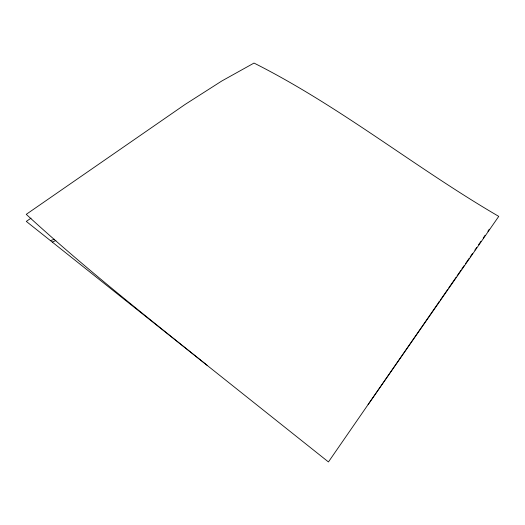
<?xml version="1.0" encoding="UTF-8"?>
<svg xmlns="http://www.w3.org/2000/svg" width="525" height="525" viewBox="0 0 525 525"><rect width="100%" height="100%" fill="white"/><g stroke="black" fill="none" stroke-linecap="round" stroke-linejoin="round"><path stroke-width="0.79" d="M439.405 301.416L328.447 461.934L26.296 221.406L31.027 218.151M440.337 300.064L447.799 289.275M448.731 287.93L456.192 277.134M457.124 275.789L460.852 270.388M461.79 269.043L464.12 265.67M465.517 263.648L469.245 258.254M470.177 256.902L472.513 253.529M474.843 250.156L476.707 247.459M478.57 244.762L480.9 241.388M483.236 238.015L485.1 235.318M487.896 231.276L489.293 229.248M368.091 404.611L498.75 216.379C415.478 167.908 340.318 106.47 254.021 63.066L221.872 80.955L185.108 104.436L26.25 214.344C84.125 267.461 145.852 316.142 207.086 365.269M52.329 242.13L55.893 240.457M50.393 240.588L54.672 239.243M439.136 301.173L439.517 301.258"/></g></svg>
